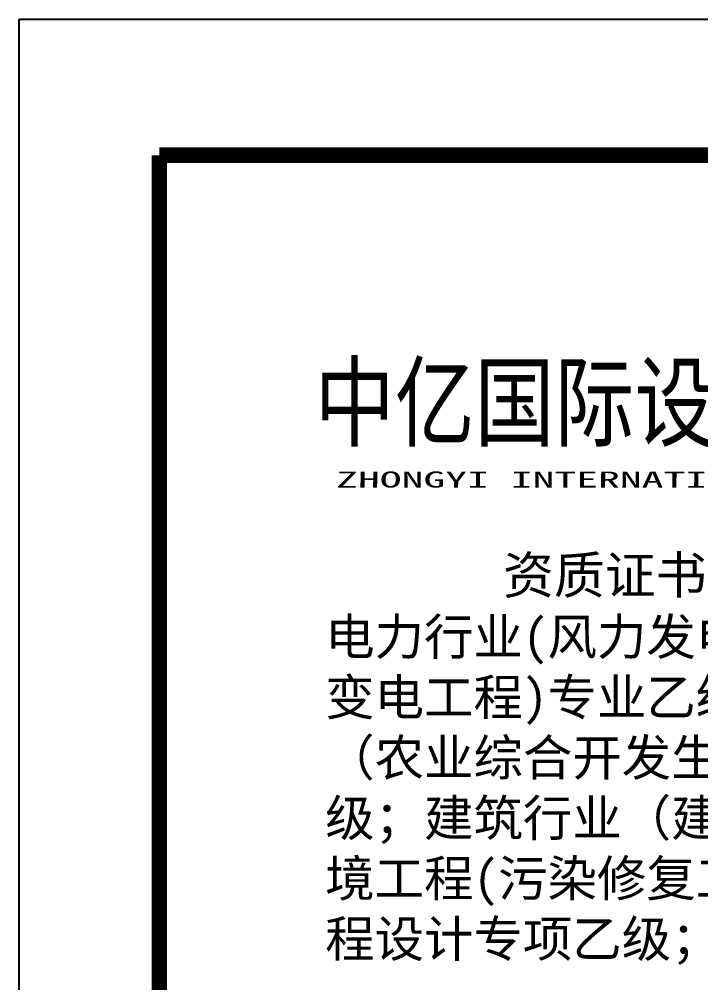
# Model space of a CAD drawing. Extents: x -695846 to 822170, y -413475 to 397179.
# Drawn here: x -535780 to -532959, y 207886 to 211874 of the extents above; entities that cross this region are included whole.
import ezdxf

# ---------------------------------------------------------------- set-up
doc = ezdxf.new("R2010")
doc.units = 0
doc.header["$LTSCALE"] = 1000
doc.header["$MEASUREMENT"] = 0
doc.layers.add('TK', color=4, linetype='Continuous')
doc.layers.add('图框', color=2, linetype='Continuous')
doc.styles.add('-宋体', font='', dxfattribs={"width": 0.8})
doc.styles.add('TK2', font='simhei.ttf', dxfattribs={"width": 0.7, "oblique": 0.7})
doc.styles.add('图框字型一', font='')
doc.styles.get('-宋体').set_extended_font_data('NSimSun')
doc.styles.get('图框字型一').set_extended_font_data('SimSun')

# ---------------------------------------------------------------- blocks, each defined once
blk = doc.blocks.new('资质')
at = {"layer": 'TK', "insert": (2529326.1, -169570.5), "char_height": 193.2015, "attachment_point": 1, "style": '图框字型一'}
blk.add_mtext_dynamic_manual_height_columns('       资质证书编号：A252030795^J{\\H0.9705x;电力行业(风力发电、新能源发电、送电工程、变电工程)专业乙级；市政行业乙级；农林行业（农业综合开发生态工程、营造林工程）专业乙级；建筑行业（建筑工程、人防工程）乙级；环境工程(污染修复工程）专项乙级；风景园林工程设计专项乙级；水利行业丙级}', width=5425.634, gutter_width=2250, heights=[4034.8], dxfattribs=at)

msp = doc.modelspace()

# ---------------------------------------------------------------- linework, layer by layer
at = {"layer": '图框'}
msp.add_lwpolyline([(-535779.7, 211874.3), (-514779.7, 211874.3), (-514779.7, 182174.1), (-535779.7, 182174.1)], close=True, dxfattribs=at)
at = {"layer": '图框', "const_width": 64.4, "elevation": -5024}
for points in [[(-535200.1, 211311.3), (-535200.1, 182546.2)], [(-515282.5, 211311.3), (-535200.1, 211311.3)]]:
    msp.add_lwpolyline(points, dxfattribs=at)

# ---------------------------------------------------------------- block references
at = {"lineweight": 20, "xscale": 0.8, "yscale": 0.8, "zscale": 0.8}
msp.add_blockref('资质', (-2557974.4, 345307.1), dxfattribs=at)

# ---------------------------------------------------------------- texts
at = {"layer": 'TK', "style": '-宋体', "width": 0.8}
msp.add_text('中亿国际设计集团有限公司', height=303.061, dxfattribs=at).set_placement((-534556.3, 210137.5))
at = {"layer": 'TK', "lineweight": 20, "insert": (-534468.5, 210002.2), "char_height": 66.4, "attachment_point": 1, "style": 'TK2'}
msp.add_mtext_dynamic_manual_height_columns('{\\W2;ZHONGYI INTERNATIONAL DESIGN GROUP LIMITED}', width=4024.054, gutter_width=1600, heights=[0], dxfattribs=at)

doc.saveas('drawing.dxf')
